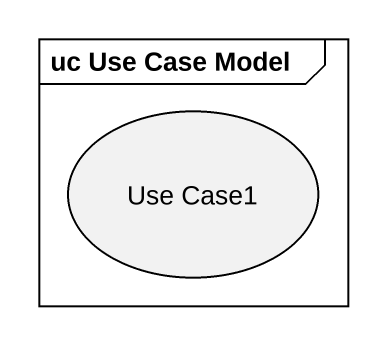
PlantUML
@startuml
mainframe uc Use Case Model
usecase "Use Case1" as Use_Case1
@enduml
